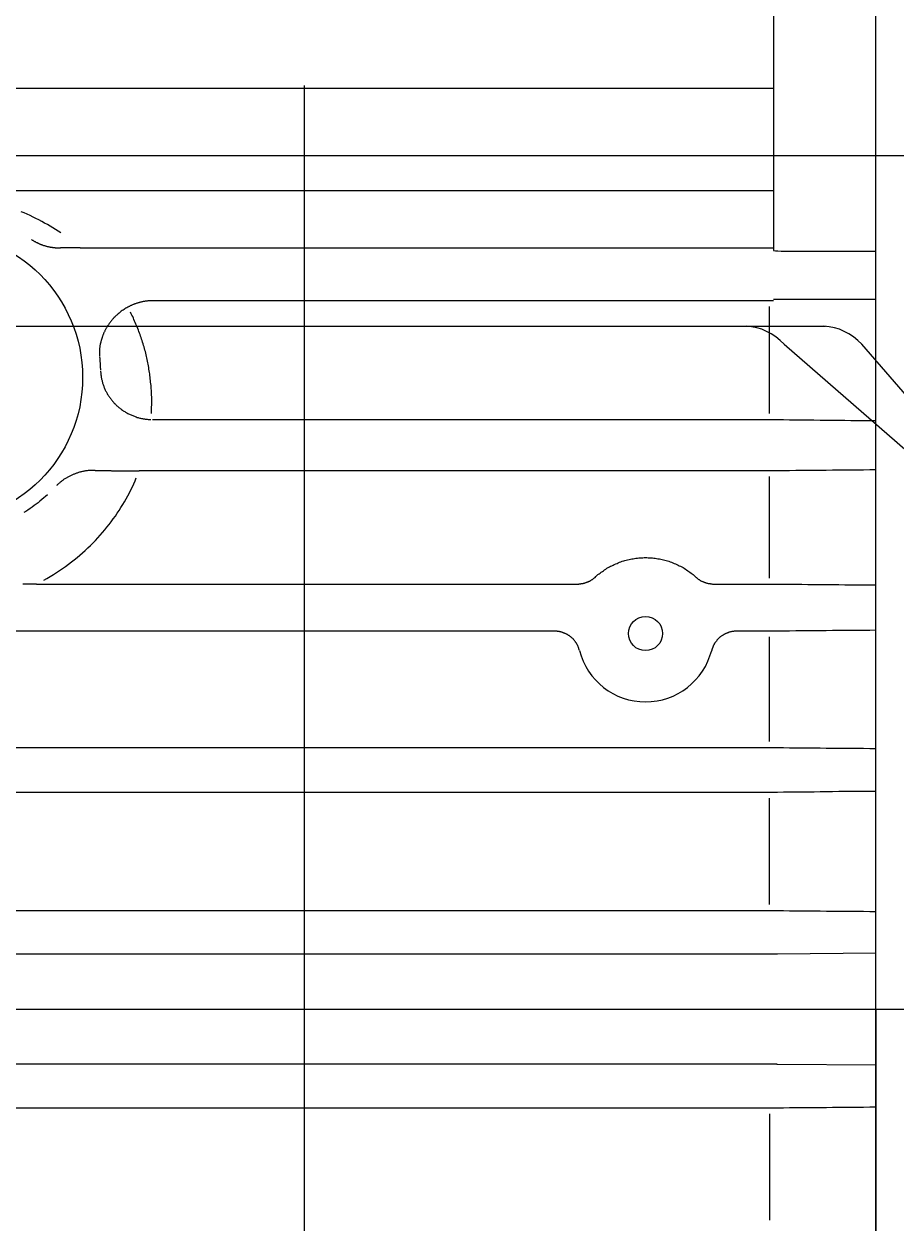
# Model space of a CAD drawing. Units: millimetres at full size. Extents: x -1560 to 1602, y -1094 to 1094.
# Drawn here: x 903.4 to 954.5, y -60.5 to 9.7 of the extents above; entities that cross this region are included whole.
import ezdxf

# ---------------------------------------------------------------- set-up
doc = ezdxf.new("R2010")
doc.units = ezdxf.units.MM
doc.header["$LTSCALE"] = 11.8857
doc.layers.add('0-1_GR1', color=134, linetype='Continuous')

msp = doc.modelspace()

# ---------------------------------------------------------------- linework, layer by layer
at = {"layer": '0-1_GR1', "color": 3}
for p, q in [((953.3, -48), (953.3, 28.74)), ((953.3, -18.65), (953.3, -9.17)), ((953.3, -48), (953.3, -124.73))]:
    msp.add_line(p, q, dxfattribs=at)
at = {"layer": '0-1_GR1'}
for p, q in [((947.3, 15.16), (947.3, -3.57)), ((947.3, 5.92), (779.8, 5.92)), ((919.8, 6.09), (919.8, -102.96)), ((877.22, 2), (965.55, 2)), ((947.3, -0.08), (779.8, -0.08)), ((905.54, -3.42), (905.51, -3.42)), ((906.67, -3.41), (947.06, -3.41)), ((953.3, -3.62), (948.8, -3.62)), ((909.5, -6.87), (909.47, -6.89)), ((947.06, -6.51), (910.95, -6.51)), ((947.06, -13.11), (947.06, -6.84)), ((947.3, -6.42), (953.3, -6.42)), ((883.97, -8), (945.57, -8)), ((945.57, -8), (950.34, -8)), ((947.92, -9.06), (962.9, -22.08)), ((963.73, -22.06), (952.47, -9.06)), ((910.9, -13.47), (947.06, -13.47)), ((947.06, -16.48), (910.12, -16.48)), ((947.06, -22.76), (947.06, -16.8)), ((909.89, -17.05), (909.96, -16.88)), ((953.3, -77.34), (953.3, -18.65)), ((939.72, -21.55), (939.8, -21.55)), ((904.1, -23.1), (935.83, -23.1)), ((936.82, -22.72), (936.84, -22.71)), ((942.71, -22.66), (942.77, -22.71)), ((943.74, -23.1), (943.77, -23.1)), ((943.77, -23.1), (947.06, -23.1)), ((934.48, -25.87), (888.13, -25.87)), ((947.06, -25.87), (945.13, -25.87)), ((947.06, -32.33), (947.06, -26.2)), ((856.34, -32.68), (947.06, -32.68)), ((947.06, -35.3), (856.34, -35.3)), ((947.06, -41.87), (947.06, -35.64)), ((856.34, -42.22), (947.06, -42.22)), ((947.06, -44.77), (856.34, -44.77)), ((953.3, -44.72), (947.53, -44.77)), ((-194.33, -48), (1021.04, -48)), ((585.3, -48), (1030.84, -48)), ((947.06, -51.22), (856.34, -51.22)), ((953.3, -51.27), (947.53, -51.23)), ((856.34, -53.77), (947.06, -53.77)), ((947.06, -54.12), (947.06, -60.35))]:
    msp.add_line(p, q, dxfattribs=at)
for points in [[(905.53, -2.54), (905.38, -2.44), (905.22, -2.34), (905.07, -2.24), (904.91, -2.15), (904.75, -2.05), (904.58, -1.96), (904.42, -1.87), (904.25, -1.78), (904.08, -1.7), (903.91, -1.61), (903.74, -1.53), (903.56, -1.45), (903.39, -1.37), (903.21, -1.3)], [(903.81, -2.92), (903.84, -2.94), (903.86, -2.96), (903.89, -2.97), (903.92, -2.99), (903.94, -3.01), (903.97, -3.02), (904, -3.04), (904.03, -3.05), (904.05, -3.07), (904.08, -3.08), (904.11, -3.1), (904.14, -3.11), (904.16, -3.12), (904.19, -3.14), (904.22, -3.15), (904.25, -3.16), (904.28, -3.18), (904.31, -3.19), (904.34, -3.2), (904.37, -3.21), (904.4, -3.22), (904.43, -3.23), (904.46, -3.24), (904.49, -3.26), (904.52, -3.27), (904.55, -3.28), (904.58, -3.28), (904.61, -3.29), (904.64, -3.3), (904.67, -3.31), (904.7, -3.32), (904.73, -3.33), (904.76, -3.34), (904.79, -3.34), (904.83, -3.35), (904.86, -3.36), (904.89, -3.36), (904.92, -3.37), (904.95, -3.37)], [(904.95, -3.37), (904.98, -3.38), (905.02, -3.38), (905.05, -3.39), (905.08, -3.39), (905.11, -3.4), (905.15, -3.4), (905.18, -3.4), (905.21, -3.41), (905.24, -3.41), (905.28, -3.41), (905.31, -3.41), (905.34, -3.42), (905.38, -3.42), (905.41, -3.42), (905.44, -3.42), (905.48, -3.42), (905.51, -3.42)], [(906.67, -3.41), (906.64, -3.41), (906.61, -3.41), (906.58, -3.41), (906.55, -3.41), (906.52, -3.41), (906.49, -3.41), (906.46, -3.41), (906.43, -3.41), (906.4, -3.41), (906.37, -3.41), (906.34, -3.41), (906.31, -3.41), (906.28, -3.41), (906.25, -3.41), (906.22, -3.41), (906.19, -3.41), (906.16, -3.41), (906.13, -3.41), (906.1, -3.41), (906.07, -3.41), (906.05, -3.41), (906.02, -3.41), (905.99, -3.41), (905.96, -3.41), (905.93, -3.41), (905.9, -3.42), (905.87, -3.42), (905.84, -3.42), (905.81, -3.42), (905.79, -3.42), (905.76, -3.42), (905.73, -3.42), (905.7, -3.42), (905.67, -3.42), (905.65, -3.42), (905.62, -3.42), (905.59, -3.42), (905.56, -3.42), (905.54, -3.42)], [(947.06, -3.41), (947.07, -3.41), (947.08, -3.41), (947.09, -3.41), (947.1, -3.41), (947.11, -3.41), (947.12, -3.41), (947.13, -3.41), (947.14, -3.41), (947.15, -3.41), (947.16, -3.41), (947.17, -3.41), (947.18, -3.41), (947.19, -3.41), (947.2, -3.41), (947.21, -3.41), (947.22, -3.41), (947.23, -3.41), (947.24, -3.41), (947.25, -3.41), (947.26, -3.41), (947.27, -3.41), (947.28, -3.41), (947.29, -3.41), (947.3, -3.41)], [(909.47, -6.89), (909.41, -6.92), (909.35, -6.95), (909.29, -6.99), (909.24, -7.02), (909.19, -7.06), (909.13, -7.09), (909.08, -7.13), (909.04, -7.17), (908.99, -7.2), (908.95, -7.24), (908.9, -7.28), (908.86, -7.31), (908.82, -7.35), (908.78, -7.38), (908.74, -7.42), (908.71, -7.46), (908.67, -7.49), (908.63, -7.53), (908.6, -7.57), (908.57, -7.6), (908.54, -7.64), (908.51, -7.67), (908.48, -7.71), (908.45, -7.74), (908.42, -7.78), (908.4, -7.81), (908.37, -7.85), (908.35, -7.88), (908.32, -7.92), (908.3, -7.95), (908.28, -7.99), (908.26, -8.02), (908.24, -8.06), (908.22, -8.09), (908.2, -8.12), (908.18, -8.16), (908.16, -8.19), (908.14, -8.23), (908.12, -8.26)], [(910.95, -6.51), (910.91, -6.51), (910.87, -6.51), (910.83, -6.51), (910.79, -6.51), (910.75, -6.51), (910.71, -6.52), (910.67, -6.52), (910.63, -6.52), (910.59, -6.53), (910.55, -6.53), (910.52, -6.54), (910.48, -6.54), (910.44, -6.55), (910.4, -6.56), (910.36, -6.56), (910.32, -6.57), (910.29, -6.58), (910.25, -6.59), (910.21, -6.6), (910.17, -6.61), (910.13, -6.62), (910.1, -6.63), (910.06, -6.64), (910.02, -6.65), (909.99, -6.66), (909.95, -6.67), (909.91, -6.69), (909.88, -6.7), (909.84, -6.71), (909.81, -6.73), (909.77, -6.74), (909.74, -6.76), (909.7, -6.77), (909.67, -6.79), (909.63, -6.8), (909.6, -6.82), (909.56, -6.84), (909.53, -6.85), (909.5, -6.87)], [(947.3, -6.51), (947.29, -6.51), (947.28, -6.51), (947.27, -6.51), (947.26, -6.51), (947.25, -6.51), (947.24, -6.51), (947.23, -6.51), (947.22, -6.51), (947.21, -6.51), (947.2, -6.51), (947.19, -6.51), (947.18, -6.51), (947.17, -6.51), (947.16, -6.51), (947.15, -6.51), (947.14, -6.51), (947.13, -6.51), (947.12, -6.51), (947.11, -6.51), (947.1, -6.51), (947.09, -6.51), (947.08, -6.51), (947.07, -6.51), (947.06, -6.51)], [(910.46, -9.4), (910.44, -9.31), (910.41, -9.22), (910.38, -9.13), (910.36, -9.03), (910.33, -8.94), (910.3, -8.85), (910.27, -8.76), (910.24, -8.67), (910.21, -8.58), (910.18, -8.49), (910.15, -8.41), (910.11, -8.32), (910.08, -8.23), (910.05, -8.14), (910.01, -8.05), (909.97, -7.96), (909.94, -7.88), (909.9, -7.79), (909.86, -7.7), (909.82, -7.62), (909.79, -7.53), (909.75, -7.44), (909.7, -7.36), (909.66, -7.27), (909.62, -7.19)], [(908.12, -8.26), (908.11, -8.29), (908.09, -8.33), (908.07, -8.36), (908.06, -8.39), (908.04, -8.42), (908.03, -8.46), (908.02, -8.49), (908, -8.52), (907.99, -8.55), (907.98, -8.58), (907.97, -8.61), (907.96, -8.65), (907.95, -8.68), (907.94, -8.71), (907.93, -8.74), (907.92, -8.77), (907.91, -8.8), (907.9, -8.83), (907.89, -8.86), (907.88, -8.89), (907.88, -8.92), (907.87, -8.95), (907.86, -8.98), (907.86, -9.01), (907.85, -9.04), (907.84, -9.07), (907.84, -9.1), (907.83, -9.13), (907.83, -9.16), (907.82, -9.19), (907.82, -9.22), (907.82, -9.25), (907.81, -9.28), (907.81, -9.31), (907.81, -9.34), (907.81, -9.37), (907.8, -9.4), (907.8, -9.43), (907.8, -9.46)], [(907.8, -9.46), (907.8, -9.49), (907.8, -9.52), (907.8, -9.55), (907.8, -9.57), (907.8, -9.6), (907.8, -9.63), (907.8, -9.66), (907.8, -9.69), (907.8, -9.72), (907.8, -9.75)], [(907.81, -9.79), (907.81, -9.82), (907.82, -9.86), (907.82, -9.89), (907.82, -9.92), (907.82, -9.95), (907.83, -9.99), (907.83, -10.02), (907.83, -10.05), (907.83, -10.09), (907.84, -10.12), (907.84, -10.15), (907.84, -10.18), (907.84, -10.22), (907.85, -10.25), (907.85, -10.28), (907.85, -10.32), (907.85, -10.35), (907.85, -10.38), (907.85, -10.42), (907.85, -10.45), (907.86, -10.48), (907.86, -10.52), (907.86, -10.55), (907.86, -10.58)], [(910.84, -13.12), (910.84, -13.02), (910.85, -12.92), (910.85, -12.83), (910.85, -12.73), (910.86, -12.63), (910.86, -12.53), (910.86, -12.44), (910.86, -12.34), (910.86, -12.24), (910.86, -12.14), (910.85, -12.05), (910.85, -11.95), (910.84, -11.85), (910.84, -11.76), (910.83, -11.66), (910.83, -11.56), (910.82, -11.47), (910.81, -11.37), (910.8, -11.28), (910.79, -11.18), (910.78, -11.09), (910.77, -10.99), (910.76, -10.89), (910.75, -10.8), (910.73, -10.71), (910.72, -10.61), (910.7, -10.52), (910.69, -10.42), (910.67, -10.33), (910.65, -10.23), (910.63, -10.14), (910.62, -10.05), (910.6, -9.95), (910.57, -9.86), (910.55, -9.77), (910.53, -9.68), (910.51, -9.58), (910.49, -9.49), (910.46, -9.4)], [(907.86, -10.63), (907.86, -10.67), (907.87, -10.72), (907.87, -10.77), (907.88, -10.82), (907.88, -10.86), (907.89, -10.91), (907.9, -10.96), (907.9, -11.01), (907.91, -11.05), (907.92, -11.1), (907.93, -11.15), (907.95, -11.19), (907.96, -11.24), (907.97, -11.28), (907.98, -11.33), (908, -11.38), (908.01, -11.42), (908.03, -11.47), (908.05, -11.51), (908.06, -11.56), (908.08, -11.6), (908.1, -11.65), (908.12, -11.69), (908.14, -11.74), (908.16, -11.78), (908.19, -11.82), (908.21, -11.87), (908.23, -11.91), (908.26, -11.95), (908.28, -12), (908.31, -12.04), (908.33, -12.08), (908.36, -12.12), (908.39, -12.16), (908.42, -12.2), (908.45, -12.24), (908.48, -12.28), (908.51, -12.32), (908.54, -12.36)], [(908.54, -12.36), (908.57, -12.4), (908.61, -12.44), (908.64, -12.47), (908.67, -12.51), (908.71, -12.55), (908.75, -12.58), (908.78, -12.62), (908.82, -12.66), (908.86, -12.69), (908.9, -12.72), (908.94, -12.76), (908.98, -12.79), (909.02, -12.82), (909.06, -12.85), (909.1, -12.89), (909.14, -12.92), (909.19, -12.95), (909.23, -12.97), (909.28, -13), (909.32, -13.03), (909.37, -13.06), (909.41, -13.08), (909.46, -13.11), (909.51, -13.13), (909.55, -13.16), (909.6, -13.18), (909.65, -13.2), (909.7, -13.22), (909.75, -13.24), (909.8, -13.26), (909.85, -13.28), (909.9, -13.3), (909.95, -13.32), (910, -13.34), (910.06, -13.35), (910.11, -13.36), (910.16, -13.38), (910.21, -13.39), (910.27, -13.4)], [(910.27, -13.4), (910.32, -13.41), (910.37, -13.42), (910.43, -13.43), (910.48, -13.44), (910.54, -13.45), (910.59, -13.45), (910.65, -13.46), (910.7, -13.46), (910.75, -13.47), (910.81, -13.47)], [(947.06, -13.47), (947.08, -13.47), (947.1, -13.47), (947.12, -13.47), (947.14, -13.47), (947.16, -13.47), (947.18, -13.47), (947.2, -13.47), (947.22, -13.47), (947.24, -13.47), (947.26, -13.47), (947.28, -13.47), (947.3, -13.47), (947.32, -13.47), (947.34, -13.47), (947.36, -13.47), (947.38, -13.47), (947.4, -13.47), (947.42, -13.47), (947.44, -13.47), (947.46, -13.47), (947.47, -13.47), (947.49, -13.47), (947.51, -13.47), (947.53, -13.47)], [(947.53, -13.47), (947.88, -13.47), (948.24, -13.48), (948.6, -13.48), (948.95, -13.49), (949.31, -13.49), (949.67, -13.49), (950.03, -13.5), (950.39, -13.5), (950.75, -13.5), (951.11, -13.51), (951.47, -13.51), (951.84, -13.52), (952.2, -13.52), (952.57, -13.52), (952.93, -13.53), (953.3, -13.53)], [(907.55, -16.45), (907.5, -16.45), (907.44, -16.45), (907.39, -16.45), (907.34, -16.45), (907.28, -16.45), (907.23, -16.46), (907.18, -16.46), (907.13, -16.46), (907.08, -16.47), (907.03, -16.48), (906.98, -16.48), (906.94, -16.49), (906.89, -16.5), (906.84, -16.51), (906.8, -16.52), (906.75, -16.53), (906.71, -16.54), (906.66, -16.55), (906.62, -16.56), (906.58, -16.58), (906.54, -16.59), (906.49, -16.6), (906.45, -16.61), (906.41, -16.63), (906.37, -16.64), (906.33, -16.66), (906.29, -16.67), (906.25, -16.69), (906.21, -16.71), (906.18, -16.72), (906.14, -16.74), (906.1, -16.76), (906.06, -16.78), (906.02, -16.8), (905.99, -16.82), (905.95, -16.84), (905.91, -16.86), (905.88, -16.88), (905.84, -16.9)], [(907.55, -16.45), (907.59, -16.45), (907.63, -16.45), (907.67, -16.45), (907.71, -16.45), (907.75, -16.45), (907.79, -16.45), (907.83, -16.45), (907.87, -16.45), (907.91, -16.46), (907.95, -16.46), (907.99, -16.46), (908.03, -16.46), (908.07, -16.46), (908.11, -16.46), (908.16, -16.46), (908.2, -16.46), (908.24, -16.46), (908.29, -16.46), (908.33, -16.46), (908.38, -16.46), (908.42, -16.46), (908.46, -16.46), (908.51, -16.47), (908.56, -16.47), (908.6, -16.47), (908.65, -16.47), (908.69, -16.47), (908.74, -16.47), (908.79, -16.47), (908.83, -16.47), (908.88, -16.47), (908.93, -16.47), (908.98, -16.47), (909.02, -16.47), (909.07, -16.47), (909.12, -16.47), (909.17, -16.47), (909.22, -16.47), (909.27, -16.47)], [(909.27, -16.47), (909.32, -16.47), (909.37, -16.47), (909.41, -16.47), (909.46, -16.47), (909.51, -16.47), (909.56, -16.48), (909.61, -16.48), (909.67, -16.48), (909.72, -16.48), (909.77, -16.48), (909.82, -16.48), (909.87, -16.48), (909.92, -16.48), (909.97, -16.48), (910.02, -16.48), (910.07, -16.48), (910.12, -16.48)], [(947.53, -16.47), (947.51, -16.47), (947.49, -16.47), (947.47, -16.47), (947.46, -16.47), (947.44, -16.48), (947.42, -16.48), (947.4, -16.48), (947.38, -16.48), (947.36, -16.48), (947.34, -16.48), (947.32, -16.48), (947.3, -16.48), (947.28, -16.48), (947.26, -16.48), (947.24, -16.48), (947.22, -16.48), (947.2, -16.48), (947.18, -16.48), (947.16, -16.48), (947.14, -16.48), (947.12, -16.48), (947.1, -16.48), (947.08, -16.48), (947.06, -16.48)], [(953.3, -16.42), (952.94, -16.42), (952.57, -16.43), (952.2, -16.43), (951.84, -16.43), (951.48, -16.44), (951.11, -16.44), (950.75, -16.44), (950.39, -16.45), (950.03, -16.45), (949.67, -16.45), (949.31, -16.46), (948.95, -16.46), (948.6, -16.46), (948.24, -16.47), (947.89, -16.47), (947.53, -16.47)], [(904.53, -22.87), (904.72, -22.77), (904.91, -22.66), (905.1, -22.54), (905.28, -22.43), (905.46, -22.31), (905.64, -22.19), (905.81, -22.07), (905.98, -21.94), (906.16, -21.81), (906.32, -21.68), (906.49, -21.55), (906.65, -21.41), (906.81, -21.27), (906.97, -21.13), (907.12, -20.99), (907.27, -20.84), (907.42, -20.7), (907.56, -20.55), (907.71, -20.4), (907.84, -20.24), (907.98, -20.09), (908.11, -19.93), (908.24, -19.77), (908.37, -19.61), (908.49, -19.45), (908.61, -19.29), (908.73, -19.12), (908.84, -18.96), (908.95, -18.79), (909.06, -18.62), (909.17, -18.45), (909.27, -18.28), (909.37, -18.11), (909.46, -17.93), (909.55, -17.76), (909.64, -17.58), (909.73, -17.41), (909.81, -17.23), (909.89, -17.05)], [(905.84, -16.9), (905.81, -16.92), (905.77, -16.95), (905.74, -16.97), (905.7, -16.99), (905.67, -17.02), (905.63, -17.04), (905.6, -17.06), (905.57, -17.09), (905.54, -17.12), (905.5, -17.14), (905.47, -17.17), (905.44, -17.2), (905.41, -17.22), (905.38, -17.25), (905.35, -17.28), (905.32, -17.31), (905.29, -17.34)], [(904.75, -17.87), (904.64, -17.97), (904.53, -18.06), (904.43, -18.16), (904.31, -18.25), (904.2, -18.34), (904.09, -18.43), (903.97, -18.51), (903.85, -18.6), (903.73, -18.68), (903.61, -18.77), (903.49, -18.85), (903.37, -18.92)], [(936.84, -22.71), (936.89, -22.66), (936.95, -22.6), (937.01, -22.55), (937.08, -22.5), (937.14, -22.46), (937.2, -22.41), (937.27, -22.36), (937.33, -22.32), (937.4, -22.27), (937.47, -22.23), (937.54, -22.18), (937.61, -22.14), (937.68, -22.1), (937.75, -22.06), (937.83, -22.03), (937.9, -21.99), (937.97, -21.95), (938.05, -21.92), (938.13, -21.89), (938.2, -21.86), (938.28, -21.83), (938.36, -21.8), (938.44, -21.77), (938.52, -21.75), (938.59, -21.72), (938.67, -21.7), (938.75, -21.68), (938.84, -21.66), (938.92, -21.65), (939, -21.63), (939.08, -21.62), (939.16, -21.6), (939.24, -21.59), (939.32, -21.58), (939.4, -21.57), (939.48, -21.57), (939.56, -21.56), (939.64, -21.56), (939.72, -21.55)], [(939.8, -21.55), (939.88, -21.55), (939.96, -21.56), (940.04, -21.56), (940.12, -21.57), (940.2, -21.57), (940.28, -21.58), (940.36, -21.59), (940.45, -21.6), (940.53, -21.62), (940.61, -21.63), (940.69, -21.65), (940.77, -21.66), (940.85, -21.68), (940.93, -21.7), (941.01, -21.72), (941.09, -21.75), (941.17, -21.77), (941.25, -21.8), (941.33, -21.83), (941.4, -21.86), (941.48, -21.89), (941.56, -21.92), (941.63, -21.95), (941.71, -21.99), (941.78, -22.03), (941.85, -22.06), (941.93, -22.1), (942, -22.14), (942.07, -22.18), (942.14, -22.23), (942.2, -22.27), (942.27, -22.32), (942.34, -22.36), (942.4, -22.41), (942.47, -22.46), (942.53, -22.5), (942.59, -22.55), (942.65, -22.6), (942.71, -22.66)], [(904.1, -23.1), (904.04, -23.1), (903.97, -23.1), (903.91, -23.1), (903.84, -23.1), (903.78, -23.1), (903.71, -23.1), (903.65, -23.1), (903.58, -23.1), (903.51, -23.1), (903.45, -23.1), (903.38, -23.1), (903.31, -23.1)], [(935.83, -23.1), (935.86, -23.1), (935.89, -23.1), (935.92, -23.09), (935.95, -23.09), (935.97, -23.09), (936, -23.09), (936.03, -23.08), (936.06, -23.08), (936.08, -23.08), (936.11, -23.07), (936.14, -23.07), (936.17, -23.06), (936.19, -23.05), (936.22, -23.05), (936.25, -23.04), (936.27, -23.03), (936.3, -23.02), (936.32, -23.01), (936.35, -23), (936.38, -22.99), (936.4, -22.98), (936.43, -22.97), (936.45, -22.96), (936.48, -22.95), (936.5, -22.94), (936.53, -22.93), (936.55, -22.91), (936.57, -22.9), (936.6, -22.89), (936.62, -22.87), (936.64, -22.86), (936.67, -22.84), (936.69, -22.83), (936.71, -22.81), (936.73, -22.79), (936.75, -22.78), (936.78, -22.76), (936.8, -22.74), (936.82, -22.72)], [(942.77, -22.71), (942.79, -22.72), (942.81, -22.74), (942.83, -22.76), (942.85, -22.78), (942.87, -22.79), (942.89, -22.81), (942.92, -22.83), (942.94, -22.84), (942.96, -22.86), (942.98, -22.87), (943.01, -22.89), (943.03, -22.9), (943.05, -22.91), (943.08, -22.93), (943.1, -22.94), (943.13, -22.95), (943.15, -22.96), (943.18, -22.97), (943.2, -22.98), (943.23, -22.99), (943.25, -23), (943.28, -23.01), (943.31, -23.02), (943.33, -23.03), (943.36, -23.04), (943.39, -23.05), (943.41, -23.05), (943.44, -23.06), (943.47, -23.07), (943.49, -23.07), (943.52, -23.08), (943.55, -23.08), (943.58, -23.08), (943.6, -23.09), (943.63, -23.09), (943.66, -23.09), (943.69, -23.09), (943.72, -23.1), (943.74, -23.1)], [(947.06, -23.1), (947.08, -23.1), (947.1, -23.1), (947.12, -23.1), (947.14, -23.1), (947.16, -23.1), (947.18, -23.1), (947.2, -23.1), (947.22, -23.1), (947.24, -23.1), (947.26, -23.1), (947.28, -23.1), (947.3, -23.1), (947.32, -23.1), (947.34, -23.1), (947.36, -23.1), (947.38, -23.1), (947.4, -23.1), (947.42, -23.1), (947.44, -23.1), (947.46, -23.1), (947.47, -23.1), (947.49, -23.1), (947.51, -23.1), (947.53, -23.1)], [(947.53, -23.1), (947.89, -23.1), (948.24, -23.11), (948.6, -23.11), (948.96, -23.11), (949.31, -23.12), (949.67, -23.12), (950.03, -23.12), (950.39, -23.13), (950.75, -23.13), (951.12, -23.13), (951.48, -23.14), (951.84, -23.14), (952.21, -23.14), (952.57, -23.15), (952.94, -23.15), (953.3, -23.15)], [(935.34, -26.14), (935.32, -26.12), (935.29, -26.11), (935.27, -26.09), (935.25, -26.08), (935.22, -26.06), (935.2, -26.05), (935.17, -26.04), (935.15, -26.02), (935.12, -26.01), (935.1, -26), (935.07, -25.99), (935.05, -25.98), (935.02, -25.97), (935, -25.96), (934.97, -25.95), (934.94, -25.94), (934.92, -25.93), (934.89, -25.92), (934.86, -25.92), (934.84, -25.91), (934.81, -25.9), (934.78, -25.9), (934.75, -25.89), (934.73, -25.89), (934.7, -25.88), (934.67, -25.88), (934.64, -25.88), (934.62, -25.87), (934.59, -25.87), (934.56, -25.87), (934.53, -25.87), (934.5, -25.87), (934.48, -25.87)], [(945.13, -25.87), (945.1, -25.87), (945.07, -25.87), (945.04, -25.87), (945.02, -25.87), (944.99, -25.87), (944.96, -25.88), (944.93, -25.88), (944.91, -25.88), (944.88, -25.89), (944.85, -25.89), (944.82, -25.9), (944.8, -25.9), (944.77, -25.91), (944.74, -25.92), (944.72, -25.92), (944.69, -25.93), (944.66, -25.94), (944.64, -25.95), (944.61, -25.96), (944.58, -25.97), (944.56, -25.98), (944.53, -25.99), (944.51, -26), (944.48, -26.01), (944.46, -26.02), (944.43, -26.04), (944.41, -26.05), (944.38, -26.06), (944.36, -26.08), (944.34, -26.09), (944.31, -26.11), (944.29, -26.12), (944.27, -26.14), (944.24, -26.15), (944.22, -26.17), (944.2, -26.19), (944.18, -26.2), (944.16, -26.22), (944.14, -26.24)], [(947.53, -25.86), (947.51, -25.86), (947.49, -25.86), (947.47, -25.86), (947.45, -25.86), (947.44, -25.86), (947.42, -25.86), (947.4, -25.87), (947.38, -25.87), (947.36, -25.87), (947.34, -25.87), (947.32, -25.87), (947.3, -25.87), (947.28, -25.87), (947.26, -25.87), (947.24, -25.87), (947.22, -25.87), (947.2, -25.87), (947.18, -25.87), (947.16, -25.87), (947.14, -25.87), (947.12, -25.87), (947.1, -25.87), (947.08, -25.87), (947.06, -25.87)], [(953.3, -25.81), (952.94, -25.82), (952.57, -25.82), (952.21, -25.82), (951.84, -25.83), (951.48, -25.83), (951.12, -25.83), (950.76, -25.83), (950.39, -25.84), (950.03, -25.84), (949.67, -25.84), (949.31, -25.85), (948.96, -25.85), (948.6, -25.85), (948.24, -25.86), (947.89, -25.86), (947.53, -25.86)], [(935.93, -26.99), (935.92, -26.96), (935.91, -26.93), (935.9, -26.91), (935.9, -26.88), (935.89, -26.86), (935.88, -26.83), (935.87, -26.81), (935.86, -26.78), (935.85, -26.76), (935.84, -26.73), (935.83, -26.71), (935.81, -26.69), (935.8, -26.66), (935.79, -26.64), (935.78, -26.61), (935.76, -26.59), (935.75, -26.57), (935.73, -26.55), (935.72, -26.52), (935.7, -26.5), (935.69, -26.48), (935.67, -26.46), (935.66, -26.44), (935.64, -26.41), (935.62, -26.39), (935.6, -26.37), (935.58, -26.35), (935.57, -26.33), (935.55, -26.31), (935.53, -26.29), (935.51, -26.28), (935.49, -26.26), (935.47, -26.24), (935.45, -26.22), (935.43, -26.2), (935.41, -26.19), (935.38, -26.17), (935.36, -26.15), (935.34, -26.14)], [(944.14, -26.24), (944.12, -26.26), (944.1, -26.27), (944.08, -26.29), (944.06, -26.31), (944.04, -26.33), (944.02, -26.35), (944, -26.37), (943.98, -26.39), (943.97, -26.41), (943.95, -26.44), (943.93, -26.46), (943.92, -26.48), (943.9, -26.5), (943.89, -26.52), (943.87, -26.54), (943.86, -26.57), (943.84, -26.59), (943.83, -26.61), (943.82, -26.64), (943.8, -26.66), (943.79, -26.68), (943.78, -26.71), (943.77, -26.73), (943.76, -26.76), (943.75, -26.78), (943.74, -26.81), (943.73, -26.83), (943.72, -26.86), (943.71, -26.88), (943.7, -26.91), (943.69, -26.93), (943.68, -26.96), (943.68, -26.99)], [(947.06, -32.68), (947.08, -32.68), (947.1, -32.68), (947.12, -32.68), (947.14, -32.68), (947.16, -32.68), (947.18, -32.68), (947.2, -32.68), (947.22, -32.68), (947.24, -32.68), (947.26, -32.68), (947.28, -32.68), (947.3, -32.68), (947.32, -32.68), (947.34, -32.68), (947.36, -32.68), (947.38, -32.68), (947.4, -32.68), (947.42, -32.68), (947.44, -32.68), (947.45, -32.68), (947.47, -32.68), (947.49, -32.68), (947.51, -32.68), (947.53, -32.68)], [(947.53, -32.68), (947.89, -32.68), (948.24, -32.69), (948.6, -32.69), (948.96, -32.69), (949.32, -32.7), (949.67, -32.7), (950.03, -32.7), (950.39, -32.71), (950.76, -32.71), (951.12, -32.71), (951.48, -32.72), (951.84, -32.72), (952.21, -32.72), (952.57, -32.72), (952.94, -32.73), (953.3, -32.73)], [(947.53, -35.3), (947.51, -35.3), (947.49, -35.3), (947.47, -35.3), (947.45, -35.3), (947.44, -35.3), (947.42, -35.3), (947.4, -35.3), (947.38, -35.3), (947.36, -35.3), (947.34, -35.3), (947.32, -35.3), (947.3, -35.3), (947.28, -35.3), (947.26, -35.3), (947.24, -35.3), (947.22, -35.3), (947.2, -35.3), (947.18, -35.3), (947.16, -35.3), (947.14, -35.3), (947.12, -35.3), (947.1, -35.3), (947.08, -35.3), (947.06, -35.3)], [(953.3, -35.25), (952.94, -35.25), (952.57, -35.25), (952.21, -35.26), (951.84, -35.26), (951.48, -35.26), (951.12, -35.26), (950.76, -35.27), (950.4, -35.27), (950.04, -35.27), (949.68, -35.28), (949.32, -35.28), (948.96, -35.28), (948.6, -35.29), (948.24, -35.29), (947.89, -35.29), (947.53, -35.3)], [(947.06, -42.22), (947.08, -42.22), (947.1, -42.22), (947.12, -42.22), (947.14, -42.22), (947.16, -42.22), (947.18, -42.22), (947.2, -42.22), (947.22, -42.22), (947.24, -42.22), (947.26, -42.22), (947.28, -42.22), (947.3, -42.22), (947.32, -42.22), (947.34, -42.22), (947.36, -42.22), (947.38, -42.22), (947.4, -42.22), (947.42, -42.22), (947.44, -42.22), (947.45, -42.22), (947.47, -42.22), (947.49, -42.22), (947.51, -42.22), (947.53, -42.22)], [(947.53, -42.22), (947.89, -42.22), (948.24, -42.23), (948.6, -42.23), (948.96, -42.23), (949.32, -42.24), (949.68, -42.24), (950.04, -42.24), (950.4, -42.25), (950.76, -42.25), (951.12, -42.25), (951.48, -42.25), (951.84, -42.26), (952.21, -42.26), (952.57, -42.26), (952.94, -42.27), (953.3, -42.27)], [(947.53, -44.77), (947.51, -44.77), (947.49, -44.77), (947.47, -44.77), (947.45, -44.77), (947.43, -44.77), (947.42, -44.77), (947.4, -44.77), (947.38, -44.77), (947.36, -44.77), (947.34, -44.77), (947.32, -44.77), (947.3, -44.77), (947.28, -44.77), (947.26, -44.77), (947.24, -44.77), (947.22, -44.77), (947.2, -44.77), (947.18, -44.77), (947.16, -44.77), (947.14, -44.77), (947.12, -44.77), (947.1, -44.77), (947.08, -44.77), (947.06, -44.77)], [(947.53, -51.23), (947.51, -51.23), (947.49, -51.22), (947.47, -51.22), (947.45, -51.22), (947.43, -51.22), (947.42, -51.22), (947.4, -51.22), (947.38, -51.22), (947.36, -51.22), (947.34, -51.22), (947.32, -51.22), (947.3, -51.22), (947.28, -51.22), (947.26, -51.22), (947.24, -51.22), (947.22, -51.22), (947.2, -51.22), (947.18, -51.22), (947.16, -51.22), (947.14, -51.22), (947.12, -51.22), (947.1, -51.22), (947.08, -51.22), (947.06, -51.22)], [(947.06, -53.77), (947.08, -53.77), (947.1, -53.77), (947.12, -53.77), (947.14, -53.77), (947.16, -53.77), (947.18, -53.77), (947.2, -53.77), (947.22, -53.77), (947.24, -53.77), (947.26, -53.77), (947.28, -53.77), (947.3, -53.77), (947.32, -53.77), (947.34, -53.77), (947.36, -53.77), (947.38, -53.77), (947.4, -53.77), (947.42, -53.77), (947.44, -53.77), (947.45, -53.77), (947.47, -53.77), (947.49, -53.77), (947.51, -53.77), (947.53, -53.77)], [(947.53, -53.77), (947.89, -53.77), (948.24, -53.76), (948.6, -53.76), (948.96, -53.76), (949.32, -53.75), (949.68, -53.75), (950.04, -53.75), (950.4, -53.75), (950.76, -53.74), (951.12, -53.74), (951.48, -53.74), (951.84, -53.73), (952.21, -53.73), (952.57, -53.73), (952.94, -53.72), (953.3, -53.72)]]:
    msp.add_lwpolyline(points, dxfattribs=at)
for centre, radius in [((898.3, -11), 8.513), ((939.8, -26), 1)]:
    msp.add_circle(centre, radius, dxfattribs=at)
msp.add_arc((939.8, -26), 4, 194.32601, 345.67399, dxfattribs=at)
for centre, major_axis, ratio, start_param, end_param in [((948.8, -3.57), (-1.5, 0), 0.031159, 6.283185, 7.853982), ((945.57, -12), (0, 4), 0.866025, 5.537057, 6.243915), ((950.12, -12), (0, 4), 0.866025, 5.537057, 6.243915)]:
    msp.add_ellipse(centre, major_axis=major_axis, ratio=ratio, start_param=start_param, end_param=end_param, dxfattribs=at)

doc.saveas('drawing.dxf')
